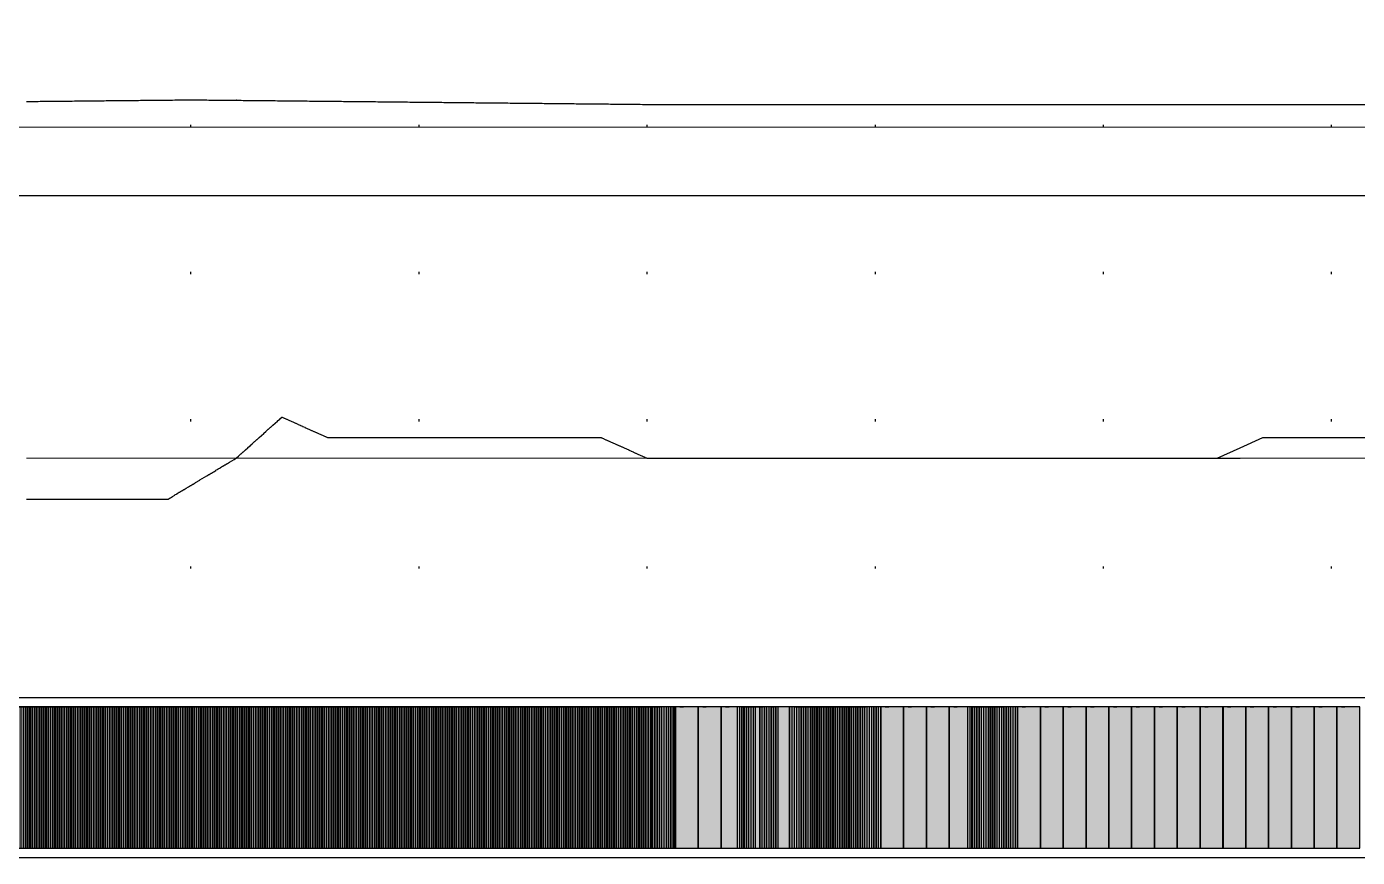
# Model space of a CAD drawing. Header units: millimetres. Extents: x -226 to 1784, y 10 to 1137.
# Drawn here: x 262.8 to 321.1, y 53.5 to 89.9 of the extents above; entities that cross this region are included whole.
import ezdxf

# ---------------------------------------------------------------- set-up
doc = ezdxf.new("R2010")
doc.units = ezdxf.units.MM
doc.linetypes.add('DOT', pattern=[6.35, 0, -6.35])
for name, color, linetype in [('График_Rгр.', 79, 'Continuous'), ('График_Глуб', 36, 'Continuous'), ('График_Среза_НеНормативной_Глубины', 10, 'Continuous'), ('Кор сред грунта', 2, 'Continuous'), ('Макет', 7, 'Continuous'), ('Перешкоди', 7, 'Continuous')]:
    doc.layers.add(name, color=color, linetype=linetype)
doc.layers.add('График_Rгр_20Ом.', color=1, linetype='Continuous', lineweight=0)
doc.layers.add('График_Нормативной_Глубины', color=3, linetype='Continuous', lineweight=0)

# ---------------------------------------------------------------- blocks, each defined once
blk = doc.blocks.new('Кор_сред_грунта')
at = {"layer": 'Кор сред грунта'}
h = blk.add_hatch(color=256, dxfattribs=at)
h.dxf.hatch_style = 1
h.set_gradient(color1=(255, 255, 0), color2=(255, 255, 0), tint=0.59)
h.paths.add_polyline_path([(1.25, -201.893), (0.25, -201.893), (0.25, -208.093), (1.25, -208.093)])
for p, q in [((0.75, -201.893), (0.25, -201.893)), ((0.25, -201.893), (0.25, -208.093)), ((0.45, -201.893), (0.6, -201.893)), ((1.25, -201.893), (0.75, -201.893)), ((0.9, -201.893), (0.9, -201.893)), ((1.25, -208.093), (1.25, -201.893)), ((0.25, -208.093), (1.25, -208.093))]:
    blk.add_line(p, q, dxfattribs=at)

msp = doc.modelspace()

# ---------------------------------------------------------------- linework, layer by layer
at = {"layer": 'График_Rгр.'}
msp.add_lwpolyline([(262.803, 86.628), (262.81, 86.628), (262.903, 86.629), (262.91, 86.629), (263, 86.63), (263.003, 86.63), (263.01, 86.63), (263.103, 86.631), (263.11, 86.631), (263.203, 86.632), (263.21, 86.632), (263.303, 86.633), (263.31, 86.633), (263.403, 86.634), (263.41, 86.634), (263.503, 86.635), (263.51, 86.635), (263.603, 86.636), (263.61, 86.636), (263.703, 86.637), (263.71, 86.637), (263.803, 86.638), (263.81, 86.638), (263.903, 86.639), (263.91, 86.639), (264, 86.64), (264.003, 86.64), (264.01, 86.64), (264.103, 86.641), (264.11, 86.641), (264.203, 86.642), (264.21, 86.642), (264.303, 86.643), (264.31, 86.643), (264.403, 86.644), (264.41, 86.644), (264.503, 86.645), (264.51, 86.645), (264.603, 86.646), (264.61, 86.646), (264.703, 86.647), (264.71, 86.647), (264.803, 86.648), (264.81, 86.648), (264.903, 86.649), (264.91, 86.649), (265, 86.65), (265.003, 86.65), (265.01, 86.65), (265.103, 86.651), (265.11, 86.651), (265.203, 86.652), (265.21, 86.652), (265.303, 86.653), (265.31, 86.653), (265.403, 86.654), (265.41, 86.654), (265.503, 86.655), (265.51, 86.655), (265.603, 86.656), (265.61, 86.656), (265.703, 86.657), (265.71, 86.657), (265.803, 86.658), (265.81, 86.658), (265.903, 86.659), (265.91, 86.659), (266, 86.66), (266.003, 86.66), (266.01, 86.66), (266.103, 86.661), (266.11, 86.661), (266.203, 86.662), (266.21, 86.662), (266.303, 86.663), (266.31, 86.663), (266.403, 86.664), (266.41, 86.664), (266.503, 86.665), (266.51, 86.665), (266.603, 86.666), (266.61, 86.666), (266.703, 86.667), (266.71, 86.667), (266.803, 86.668), (266.81, 86.668), (266.903, 86.669), (266.91, 86.669), (267, 86.67), (267.003, 86.67), (267.01, 86.67), (267.103, 86.671), (267.11, 86.671), (267.203, 86.672), (267.21, 86.672), (267.303, 86.673), (267.31, 86.673), (267.403, 86.674), (267.41, 86.674), (267.503, 86.675), (267.51, 86.675), (267.603, 86.676), (267.61, 86.676), (267.703, 86.677), (267.71, 86.677), (267.803, 86.678), (267.81, 86.678), (267.903, 86.679), (267.91, 86.679), (268, 86.68), (268.003, 86.68), (268.01, 86.68), (268.103, 86.681), (268.11, 86.681), (268.203, 86.682), (268.21, 86.682), (268.303, 86.683), (268.31, 86.683), (268.403, 86.684), (268.41, 86.684), (268.503, 86.685), (268.51, 86.685), (268.603, 86.686), (268.61, 86.686), (268.703, 86.687), (268.71, 86.687), (268.803, 86.688), (268.81, 86.688), (268.903, 86.689), (268.91, 86.689), (269, 86.69), (269.003, 86.69), (269.01, 86.69), (269.103, 86.691), (269.11, 86.691), (269.203, 86.692), (269.21, 86.692), (269.303, 86.693), (269.31, 86.693), (269.403, 86.694), (269.41, 86.694), (269.503, 86.695), (269.51, 86.695), (269.603, 86.696), (269.61, 86.696), (269.703, 86.697), (269.71, 86.697), (269.803, 86.698), (269.81, 86.698), (269.903, 86.699), (269.91, 86.699), (270, 86.7), (270.003, 86.7), (270.01, 86.7), (270.1, 86.699), (270.103, 86.699), (270.11, 86.699), (270.203, 86.698), (270.21, 86.698), (270.303, 86.697), (270.31, 86.697), (270.403, 86.696), (270.41, 86.696), (270.503, 86.695), (270.51, 86.695), (270.603, 86.694), (270.61, 86.694), (270.703, 86.693), (270.71, 86.693), (270.803, 86.692), (270.81, 86.692), (270.903, 86.691), (270.91, 86.691), (271, 86.69), (271.003, 86.69), (271.01, 86.69), (271.103, 86.689), (271.11, 86.689), (271.203, 86.688), (271.21, 86.688), (271.303, 86.687), (271.31, 86.687), (271.403, 86.686), (271.41, 86.686), (271.503, 86.685), (271.51, 86.685), (271.603, 86.684), (271.61, 86.684), (271.703, 86.683), (271.71, 86.683), (271.803, 86.682), (271.81, 86.682), (271.903, 86.681), (271.91, 86.681), (272, 86.68), (272.004, 86.68), (272.003, 86.68), (272.01, 86.68), (272.103, 86.679), (272.11, 86.679), (272.203, 86.678), (272.21, 86.678), (272.303, 86.677), (272.31, 86.677), (272.403, 86.676), (272.41, 86.676), (272.503, 86.675), (272.51, 86.675), (272.603, 86.674), (272.61, 86.674), (272.703, 86.673), (272.71, 86.673), (272.803, 86.672), (272.81, 86.672), (272.903, 86.671), (272.91, 86.671), (273, 86.67), (273.003, 86.67), (273.01, 86.67), (273.103, 86.669), (273.11, 86.669), (273.203, 86.668), (273.21, 86.668), (273.303, 86.667), (273.31, 86.667), (273.403, 86.666), (273.41, 86.666), (273.503, 86.665), (273.51, 86.665), (273.603, 86.664), (273.61, 86.664), (273.703, 86.663), (273.71, 86.663), (273.803, 86.662), (273.81, 86.662), (273.903, 86.661), (273.91, 86.661), (274, 86.66), (274.003, 86.66), (274.01, 86.66), (274.1, 86.659), (274.103, 86.659), (274.11, 86.659), (274.203, 86.658), (274.21, 86.658), (274.303, 86.657), (274.31, 86.657), (274.403, 86.656), (274.41, 86.656), (274.503, 86.655), (274.51, 86.655), (274.603, 86.654), (274.61, 86.654), (274.703, 86.653), (274.71, 86.653), (274.803, 86.652), (274.81, 86.652), (274.903, 86.651), (274.91, 86.651), (275, 86.65), (275.003, 86.65), (275.01, 86.65), (275.103, 86.649), (275.11, 86.649), (275.203, 86.648), (275.21, 86.648), (275.303, 86.647), (275.31, 86.647), (275.403, 86.646), (275.41, 86.646), (275.503, 86.645), (275.51, 86.645), (275.603, 86.644), (275.61, 86.644), (275.703, 86.643), (275.71, 86.643), (275.803, 86.642), (275.81, 86.642), (275.903, 86.641), (275.91, 86.641), (276, 86.64), (276.003, 86.64), (276.01, 86.64), (276.103, 86.639), (276.11, 86.639), (276.203, 86.638), (276.21, 86.638), (276.303, 86.637), (276.31, 86.637), (276.403, 86.636), (276.41, 86.636), (276.503, 86.635), (276.51, 86.635), (276.603, 86.634), (276.61, 86.634), (276.703, 86.633), (276.71, 86.633), (276.803, 86.632), (276.81, 86.632), (276.903, 86.631), (276.91, 86.631), (277, 86.63), (277.003, 86.63), (277.01, 86.63), (277.103, 86.629), (277.11, 86.629), (277.203, 86.628), (277.21, 86.628), (277.303, 86.627), (277.31, 86.627), (277.403, 86.626), (277.41, 86.626), (277.503, 86.625), (277.51, 86.625), (277.603, 86.624), (277.61, 86.624), (277.703, 86.623), (277.71, 86.623), (277.803, 86.622), (277.81, 86.622), (277.903, 86.621), (277.91, 86.621), (278, 86.62), (278.003, 86.62), (278.01, 86.62), (278.103, 86.619), (278.11, 86.619), (278.203, 86.618), (278.21, 86.618), (278.303, 86.617), (278.31, 86.617), (278.403, 86.616), (278.41, 86.616), (278.503, 86.615), (278.51, 86.615), (278.603, 86.614), (278.61, 86.614), (278.703, 86.613), (278.71, 86.613), (278.803, 86.612), (278.81, 86.612), (278.903, 86.611), (278.91, 86.611), (279, 86.61), (279.003, 86.61), (279.01, 86.61), (279.103, 86.609), (279.11, 86.609), (279.203, 86.608), (279.21, 86.608), (279.303, 86.607), (279.31, 86.607), (279.403, 86.606), (279.41, 86.606), (279.503, 86.605), (279.51, 86.605), (279.603, 86.604), (279.61, 86.604), (279.703, 86.603), (279.71, 86.603), (279.803, 86.602), (279.81, 86.602), (279.903, 86.601), (279.91, 86.601), (280, 86.6), (280.003, 86.6), (280.01, 86.6), (280.103, 86.599), (280.11, 86.599), (280.203, 86.598), (280.21, 86.598), (280.303, 86.597), (280.31, 86.597), (280.403, 86.596), (280.41, 86.596), (280.503, 86.595), (280.51, 86.595), (280.603, 86.594), (280.61, 86.594), (280.703, 86.593), (280.71, 86.593), (280.803, 86.592), (280.81, 86.592), (280.903, 86.591), (280.91, 86.591), (281, 86.59), (281.003, 86.59), (281.01, 86.59), (281.1, 86.589), (281.103, 86.589), (281.11, 86.589), (281.203, 86.588), (281.21, 86.588), (281.303, 86.587), (281.31, 86.587), (281.403, 86.586), (281.41, 86.586), (281.503, 86.585), (281.51, 86.585), (281.603, 86.584), (281.61, 86.584), (281.703, 86.583), (281.71, 86.583), (281.803, 86.582), (281.81, 86.582), (281.903, 86.581), (281.91, 86.581), (282, 86.58), (282.003, 86.58), (282.01, 86.58), (282.103, 86.579), (282.11, 86.579), (282.203, 86.578), (282.21, 86.578), (282.303, 86.577), (282.31, 86.577), (282.403, 86.576), (282.41, 86.576), (282.503, 86.575), (282.51, 86.575), (282.603, 86.574), (282.61, 86.574), (282.703, 86.573), (282.71, 86.573), (282.803, 86.572), (282.81, 86.572), (282.903, 86.571), (282.91, 86.571), (283, 86.57), (283.003, 86.57), (283.01, 86.57), (283.103, 86.569), (283.11, 86.569), (283.203, 86.568), (283.21, 86.568), (283.303, 86.567), (283.31, 86.567), (283.403, 86.566), (283.41, 86.566), (283.503, 86.565), (283.51, 86.565), (283.603, 86.564), (283.61, 86.564), (283.703, 86.563), (283.71, 86.563), (283.803, 86.562), (283.81, 86.562), (283.903, 86.561), (283.91, 86.561), (284, 86.56), (284.003, 86.56), (284.01, 86.56), (284.103, 86.559), (284.11, 86.559), (284.203, 86.558), (284.21, 86.558), (284.303, 86.557), (284.31, 86.557), (284.403, 86.556), (284.41, 86.556), (284.503, 86.555), (284.51, 86.555), (284.603, 86.554), (284.61, 86.554), (284.703, 86.553), (284.71, 86.553), (284.803, 86.552), (284.81, 86.552), (284.903, 86.551), (284.91, 86.551), (285, 86.55), (285.003, 86.55), (285.01, 86.55), (285.103, 86.549), (285.11, 86.549), (285.203, 86.548), (285.21, 86.548), (285.303, 86.547), (285.31, 86.547), (285.403, 86.546), (285.41, 86.546), (285.503, 86.545), (285.51, 86.545), (285.603, 86.544), (285.61, 86.544), (285.703, 86.543), (285.71, 86.543), (285.803, 86.542), (285.81, 86.542), (285.903, 86.541), (285.91, 86.541), (286, 86.54), (286.003, 86.54), (286.01, 86.54), (286.103, 86.539), (286.11, 86.539), (286.203, 86.538), (286.21, 86.538), (286.303, 86.537), (286.31, 86.537), (286.403, 86.536), (286.41, 86.536), (286.503, 86.535), (286.51, 86.535), (286.603, 86.534), (286.61, 86.534), (286.703, 86.533), (286.71, 86.533), (286.803, 86.532), (286.81, 86.532), (286.903, 86.531), (286.91, 86.531), (287, 86.53), (287.003, 86.53), (287.01, 86.53), (287.103, 86.529), (287.11, 86.529), (287.203, 86.528), (287.21, 86.528), (287.303, 86.527), (287.31, 86.527), (287.403, 86.526), (287.41, 86.526), (287.503, 86.525), (287.51, 86.525), (287.603, 86.524), (287.61, 86.524), (287.703, 86.523), (287.71, 86.523), (287.803, 86.522), (287.81, 86.522), (287.903, 86.521), (287.91, 86.521), (288, 86.52), (288.003, 86.52), (288.01, 86.52), (288.103, 86.519), (288.11, 86.519), (288.203, 86.518), (288.21, 86.518), (288.303, 86.517), (288.31, 86.517), (288.403, 86.516), (288.41, 86.516), (288.503, 86.515), (288.51, 86.515), (288.603, 86.514), (288.61, 86.514), (288.703, 86.513), (288.71, 86.513), (288.803, 86.512), (288.81, 86.512), (288.903, 86.511), (288.91, 86.511), (289, 86.51), (289.003, 86.51), (289.01, 86.51), (289.103, 86.509), (289.11, 86.509), (289.203, 86.508), (289.21, 86.508), (289.303, 86.507), (289.31, 86.507), (289.403, 86.506), (289.41, 86.506), (289.503, 86.505), (289.51, 86.505), (289.603, 86.504), (289.61, 86.504), (289.703, 86.503), (289.71, 86.503), (289.803, 86.502), (289.81, 86.502), (289.903, 86.501), (289.91, 86.501), (289.955, 86.5), (290, 86.5), (290.003, 86.5), (291, 86.5), (292, 86.5), (293, 86.5), (293.703, 86.5), (293.71, 86.5), (293.803, 86.5), (293.81, 86.5), (293.903, 86.5), (293.91, 86.5), (294, 86.5), (294.003, 86.5), (294.01, 86.5), (294.103, 86.5), (294.11, 86.5), (294.203, 86.5), (294.21, 86.5), (294.303, 86.5), (294.31, 86.5), (294.403, 86.5), (294.41, 86.5), (294.503, 86.5), (295, 86.5), (296, 86.5), (296.103, 86.5), (296.11, 86.5), (296.203, 86.5), (296.21, 86.5), (296.303, 86.5), (296.31, 86.5), (296.403, 86.5), (296.41, 86.5), (296.503, 86.5), (296.51, 86.5), (296.603, 86.5), (296.61, 86.5), (296.703, 86.5), (296.71, 86.5), (296.803, 86.5), (296.81, 86.5), (296.903, 86.5), (296.91, 86.5), (297, 86.5), (297.003, 86.5), (297.01, 86.5), (297.103, 86.5), (297.11, 86.5), (297.203, 86.5), (297.21, 86.5), (297.303, 86.5), (297.31, 86.5), (297.403, 86.5), (297.41, 86.5), (297.503, 86.5), (297.51, 86.5), (297.603, 86.5), (297.61, 86.5), (297.703, 86.5), (297.71, 86.5), (297.803, 86.5), (297.81, 86.5), (297.903, 86.5), (297.91, 86.5), (298, 86.5), (298.003, 86.5), (298.01, 86.5), (298.103, 86.5), (298.11, 86.5), (298.203, 86.5), (298.21, 86.5), (298.303, 86.5), (298.31, 86.5), (298.403, 86.5), (298.41, 86.5), (298.503, 86.5), (298.51, 86.5), (298.603, 86.5), (298.61, 86.5), (298.703, 86.5), (298.71, 86.5), (298.803, 86.5), (298.81, 86.5), (298.903, 86.5), (299, 86.5), (300, 86.5), (301, 86.5), (302, 86.5), (303, 86.5), (303.803, 86.5), (303.81, 86.5), (303.903, 86.5), (303.91, 86.5), (304, 86.5), (304.003, 86.5), (304.01, 86.5), (304.103, 86.5), (304.11, 86.5), (304.203, 86.5), (304.21, 86.5), (304.303, 86.5), (304.31, 86.5), (304.403, 86.5), (304.41, 86.5), (304.503, 86.5), (304.51, 86.5), (304.603, 86.5), (304.61, 86.5), (304.703, 86.5), (304.71, 86.5), (304.803, 86.5), (304.81, 86.5), (304.903, 86.5), (304.91, 86.5), (305, 86.5), (305.003, 86.5), (306, 86.5), (307, 86.5), (308, 86.5), (309, 86.5), (310, 86.5), (311, 86.5), (312, 86.5), (313, 86.5), (314, 86.5), (315, 86.5), (315.004, 86.5), (316, 86.5), (317, 86.5), (318, 86.5), (319, 86.5), (320, 86.5), (321, 86.5), (322, 86.5)], dxfattribs=at)
at = {"layer": 'График_Rгр_20Ом.'}
msp.add_lwpolyline([(90, 85.5), (390, 85.5)], dxfattribs=at)
at = {"layer": 'График_Глуб'}
for points in [[(262.803, 69.2), (262.81, 69.2), (262.903, 69.2), (262.91, 69.2), (263, 69.2), (263.003, 69.2), (263.01, 69.2), (263.103, 69.2), (263.11, 69.2), (263.203, 69.2), (263.21, 69.2), (263.303, 69.2), (263.31, 69.2), (263.403, 69.2), (263.41, 69.2), (263.503, 69.2), (263.51, 69.2), (263.603, 69.2), (263.61, 69.2), (263.703, 69.2), (263.71, 69.2), (263.803, 69.2), (263.81, 69.2), (263.903, 69.2), (263.91, 69.2), (264, 69.2), (264.003, 69.2), (264.01, 69.2), (264.103, 69.2), (264.11, 69.2), (264.203, 69.2), (264.21, 69.2), (264.303, 69.2), (264.31, 69.2), (264.403, 69.2), (264.41, 69.2), (264.503, 69.2), (264.51, 69.2), (264.603, 69.2), (264.61, 69.2), (264.703, 69.2), (264.71, 69.2), (264.803, 69.2), (264.81, 69.2), (264.903, 69.2), (264.91, 69.2), (265, 69.2), (265.003, 69.2), (265.01, 69.2), (265.103, 69.2), (265.11, 69.2), (265.203, 69.2), (265.21, 69.2), (265.303, 69.2), (265.31, 69.2), (265.403, 69.2), (265.41, 69.2), (265.503, 69.2), (265.51, 69.2), (265.603, 69.2), (265.61, 69.2), (265.703, 69.2), (265.71, 69.2), (265.803, 69.2), (265.81, 69.2), (265.903, 69.2), (265.91, 69.2), (266, 69.2), (266.003, 69.2), (266.01, 69.2), (266.103, 69.2), (266.11, 69.2), (266.203, 69.2), (266.21, 69.2), (266.303, 69.2), (266.31, 69.2), (266.403, 69.2), (266.41, 69.2), (266.503, 69.2), (266.51, 69.2), (266.603, 69.2), (266.61, 69.2), (266.703, 69.2), (266.71, 69.2), (266.803, 69.2), (266.81, 69.2), (266.903, 69.2), (266.91, 69.2), (267, 69.2), (267.003, 69.2), (267.01, 69.2), (267.103, 69.2), (267.11, 69.2), (267.203, 69.2), (267.21, 69.2), (267.303, 69.2), (267.31, 69.2), (267.403, 69.2), (267.41, 69.2), (267.503, 69.2), (267.51, 69.2), (267.603, 69.2), (267.61, 69.2), (267.703, 69.2), (267.71, 69.2), (267.803, 69.2), (267.81, 69.2), (267.903, 69.2), (267.91, 69.2), (268, 69.2), (268.003, 69.2), (268.01, 69.2), (268.103, 69.2), (268.11, 69.2), (268.203, 69.2), (268.21, 69.2), (268.303, 69.2), (268.31, 69.2), (268.403, 69.2), (268.41, 69.2), (268.503, 69.2), (268.51, 69.2), (268.603, 69.2), (268.61, 69.2), (268.703, 69.2), (268.71, 69.2), (268.803, 69.2), (268.81, 69.2), (268.903, 69.2), (268.91, 69.2), (269, 69.2), (269.003, 69.202), (269.01, 69.206), (269.103, 69.262), (269.11, 69.266), (269.203, 69.322), (269.21, 69.326), (269.303, 69.382), (269.31, 69.386), (269.403, 69.442), (269.41, 69.446), (269.503, 69.502), (269.51, 69.506), (269.603, 69.562), (269.61, 69.566), (269.703, 69.622), (269.71, 69.626), (269.803, 69.682), (269.81, 69.686), (269.903, 69.742), (269.91, 69.746), (270, 69.8), (270.003, 69.802), (270.01, 69.806), (270.1, 69.86), (270.103, 69.862), (270.11, 69.866), (270.203, 69.922), (270.21, 69.926), (270.303, 69.982), (270.31, 69.986), (270.403, 70.042), (270.41, 70.046), (270.503, 70.102), (270.51, 70.106), (270.603, 70.162), (270.61, 70.166), (270.703, 70.222), (270.71, 70.226), (270.803, 70.282), (270.81, 70.286), (270.903, 70.342), (270.91, 70.346), (271, 70.4), (271.003, 70.402), (271.01, 70.406), (271.103, 70.462), (271.11, 70.466), (271.203, 70.522), (271.21, 70.526), (271.303, 70.582), (271.31, 70.586), (271.403, 70.642), (271.41, 70.646), (271.503, 70.702), (271.51, 70.706), (271.603, 70.762), (271.61, 70.766), (271.703, 70.822), (271.71, 70.826), (271.803, 70.882), (271.81, 70.886), (271.903, 70.942), (271.91, 70.946), (272, 71), (272.004, 71), (272.003, 71)], [(289.955, 71.02), (290, 71), (290.003, 71), (291, 71), (292, 71), (293, 71), (293.703, 71), (293.71, 71), (293.803, 71), (293.81, 71), (293.903, 71), (293.91, 71), (294, 71), (294.003, 71), (294.01, 71), (294.103, 71), (294.11, 71), (294.203, 71), (294.21, 71), (294.303, 71), (294.31, 71), (294.403, 71), (294.41, 71), (294.503, 71), (295, 71), (296, 71), (296.103, 71), (296.11, 71), (296.203, 71), (296.21, 71), (296.303, 71), (296.31, 71), (296.403, 71), (296.41, 71), (296.503, 71), (296.51, 71), (296.603, 71), (296.61, 71), (296.703, 71), (296.71, 71), (296.803, 71), (296.81, 71), (296.903, 71), (296.91, 71), (297, 71), (297.003, 71), (297.01, 71), (297.103, 71), (297.11, 71), (297.203, 71), (297.21, 71), (297.303, 71), (297.31, 71), (297.403, 71), (297.41, 71), (297.503, 71), (297.51, 71), (297.603, 71), (297.61, 71), (297.703, 71), (297.71, 71), (297.803, 71), (297.81, 71), (297.903, 71), (297.91, 71), (298, 71), (298.003, 71), (298.01, 71), (298.103, 71), (298.11, 71), (298.203, 71), (298.21, 71), (298.303, 71), (298.31, 71), (298.403, 71), (298.41, 71), (298.503, 71), (298.51, 71), (298.603, 71), (298.61, 71), (298.703, 71), (298.71, 71), (298.803, 71), (298.81, 71), (298.903, 71), (299, 71), (300, 71), (301, 71), (302, 71), (303, 71), (303.803, 71), (303.81, 71), (303.903, 71), (303.91, 71), (304, 71), (304.003, 71), (304.01, 71), (304.103, 71), (304.11, 71), (304.203, 71), (304.21, 71), (304.303, 71), (304.31, 71), (304.403, 71), (304.41, 71), (304.503, 71), (304.51, 71), (304.603, 71), (304.61, 71), (304.703, 71), (304.71, 71), (304.803, 71), (304.81, 71), (304.903, 71), (304.91, 71), (305, 71), (305.003, 71), (306, 71), (307, 71), (308, 71), (309, 71), (310, 71), (311, 71), (312, 71), (313, 71), (314, 71), (315, 71), (315.004, 71), (316, 71)]]:
    msp.add_lwpolyline(points, dxfattribs=at)
at = {"layer": 'График_Нормативной_Глубины'}
msp.add_lwpolyline([(262.803, 71), (262.81, 71), (262.903, 71), (262.91, 71), (263, 71), (263.003, 71), (263.01, 71), (263.103, 71), (263.11, 71), (263.203, 71), (263.21, 71), (263.303, 71), (263.31, 71), (263.403, 71), (263.41, 71), (263.503, 71), (263.51, 71), (263.603, 71), (263.61, 71), (263.703, 71), (263.71, 71), (263.803, 71), (263.81, 71), (263.903, 71), (263.91, 71), (264, 71), (264.003, 71), (264.01, 71), (264.103, 71), (264.11, 71), (264.203, 71), (264.21, 71), (264.303, 71), (264.31, 71), (264.403, 71), (264.41, 71), (264.503, 71), (264.51, 71), (264.603, 71), (264.61, 71), (264.703, 71), (264.71, 71), (264.803, 71), (264.81, 71), (264.903, 71), (264.91, 71), (265, 71), (265.003, 71), (265.01, 71), (265.103, 71), (265.11, 71), (265.203, 71), (265.21, 71), (265.303, 71), (265.31, 71), (265.403, 71), (265.41, 71), (265.503, 71), (265.51, 71), (265.603, 71), (265.61, 71), (265.703, 71), (265.71, 71), (265.803, 71), (265.81, 71), (265.903, 71), (265.91, 71), (266, 71), (266.003, 71), (266.01, 71), (266.103, 71), (266.11, 71), (266.203, 71), (266.21, 71), (266.303, 71), (266.31, 71), (266.403, 71), (266.41, 71), (266.503, 71), (266.51, 71), (266.603, 71), (266.61, 71), (266.703, 71), (266.71, 71), (266.803, 71), (266.81, 71), (266.903, 71), (266.91, 71), (267, 71), (267.003, 71), (267.01, 71), (267.103, 71), (267.11, 71), (267.203, 71), (267.21, 71), (267.303, 71), (267.31, 71), (267.403, 71), (267.41, 71), (267.503, 71), (267.51, 71), (267.603, 71), (267.61, 71), (267.703, 71), (267.71, 71), (267.803, 71), (267.81, 71), (267.903, 71), (267.91, 71), (268, 71), (268.003, 71), (268.01, 71), (268.103, 71), (268.11, 71), (268.203, 71), (268.21, 71), (268.303, 71), (268.31, 71), (268.403, 71), (268.41, 71), (268.503, 71), (268.51, 71), (268.603, 71), (268.61, 71), (268.703, 71), (268.71, 71), (268.803, 71), (268.81, 71), (268.903, 71), (268.91, 71), (269, 71), (269.003, 71), (269.01, 71), (269.103, 71), (269.11, 71), (269.203, 71), (269.21, 71), (269.303, 71), (269.31, 71), (269.403, 71), (269.41, 71), (269.503, 71), (269.51, 71), (269.603, 71), (269.61, 71), (269.703, 71), (269.71, 71), (269.803, 71), (269.81, 71), (269.903, 71), (269.91, 71), (270, 71), (270.003, 71), (270.01, 71), (270.1, 71), (270.103, 71), (270.11, 71), (270.203, 71), (270.21, 71), (270.303, 71), (270.31, 71), (270.403, 71), (270.41, 71), (270.503, 71), (270.51, 71), (270.603, 71), (270.61, 71), (270.703, 71), (270.71, 71), (270.803, 71), (270.81, 71), (270.903, 71), (270.91, 71), (271, 71), (271.003, 71), (271.01, 71), (271.103, 71), (271.11, 71), (271.203, 71), (271.21, 71), (271.303, 71), (271.31, 71), (271.403, 71), (271.41, 71), (271.503, 71), (271.51, 71), (271.603, 71), (271.61, 71), (271.703, 71), (271.71, 71), (271.803, 71), (271.81, 71), (271.903, 71), (271.91, 71), (272, 71), (272.004, 71), (272.003, 71), (272.01, 71), (272.103, 71), (272.11, 71), (272.203, 71), (272.21, 71), (272.303, 71), (272.31, 71), (272.403, 71), (272.41, 71), (272.503, 71), (272.51, 71), (272.603, 71), (272.61, 71), (272.703, 71), (272.71, 71), (272.803, 71), (272.81, 71), (272.903, 71), (272.91, 71), (273, 71), (273.003, 71), (273.01, 71), (273.103, 71), (273.11, 71), (273.203, 71), (273.21, 71), (273.303, 71), (273.31, 71), (273.403, 71), (273.41, 71), (273.503, 71), (273.51, 71), (273.603, 71), (273.61, 71), (273.703, 71), (273.71, 71), (273.803, 71), (273.81, 71), (273.903, 71), (273.91, 71), (274, 71), (274.003, 71), (274.01, 71), (274.1, 71), (274.103, 71), (274.11, 71), (274.203, 71), (274.21, 71), (274.303, 71), (274.31, 71), (274.403, 71), (274.41, 71), (274.503, 71), (274.51, 71), (274.603, 71), (274.61, 71), (274.703, 71), (274.71, 71), (274.803, 71), (274.81, 71), (274.903, 71), (274.91, 71), (275, 71), (275.003, 71), (275.01, 71), (275.103, 71), (275.11, 71), (275.203, 71), (275.21, 71), (275.303, 71), (275.31, 71), (275.403, 71), (275.41, 71), (275.503, 71), (275.51, 71), (275.603, 71), (275.61, 71), (275.703, 71), (275.71, 71), (275.803, 71), (275.81, 71), (275.903, 71), (275.91, 71), (276, 71), (276.003, 71), (276.01, 71), (276.103, 71), (276.11, 71), (276.203, 71), (276.21, 71), (276.303, 71), (276.31, 71), (276.403, 71), (276.41, 71), (276.503, 71), (276.51, 71), (276.603, 71), (276.61, 71), (276.703, 71), (276.71, 71), (276.803, 71), (276.81, 71), (276.903, 71), (276.91, 71), (277, 71), (277.003, 71), (277.01, 71), (277.103, 71), (277.11, 71), (277.203, 71), (277.21, 71), (277.303, 71), (277.31, 71), (277.403, 71), (277.41, 71), (277.503, 71), (277.51, 71), (277.603, 71), (277.61, 71), (277.703, 71), (277.71, 71), (277.803, 71), (277.81, 71), (277.903, 71), (277.91, 71), (278, 71), (278.003, 71), (278.01, 71), (278.103, 71), (278.11, 71), (278.203, 71), (278.21, 71), (278.303, 71), (278.31, 71), (278.403, 71), (278.41, 71), (278.503, 71), (278.51, 71), (278.603, 71), (278.61, 71), (278.703, 71), (278.71, 71), (278.803, 71), (278.81, 71), (278.903, 71), (278.91, 71), (279, 71), (279.003, 71), (279.01, 71), (279.103, 71), (279.11, 71), (279.203, 71), (279.21, 71), (279.303, 71), (279.31, 71), (279.403, 71), (279.41, 71), (279.503, 71), (279.51, 71), (279.603, 71), (279.61, 71), (279.703, 71), (279.71, 71), (279.803, 71), (279.81, 71), (279.903, 71), (279.91, 71), (280, 71), (280.003, 71), (280.01, 71), (280.103, 71), (280.11, 71), (280.203, 71), (280.21, 71), (280.303, 71), (280.31, 71), (280.403, 71), (280.41, 71), (280.503, 71), (280.51, 71), (280.603, 71), (280.61, 71), (280.703, 71), (280.71, 71), (280.803, 71), (280.81, 71), (280.903, 71), (280.91, 71), (281, 71), (281.003, 71), (281.01, 71), (281.1, 71), (281.103, 71), (281.11, 71), (281.203, 71), (281.21, 71), (281.303, 71), (281.31, 71), (281.403, 71), (281.41, 71), (281.503, 71), (281.51, 71), (281.603, 71), (281.61, 71), (281.703, 71), (281.71, 71), (281.803, 71), (281.81, 71), (281.903, 71), (281.91, 71), (282, 71), (282.003, 71), (282.01, 71), (282.103, 71), (282.11, 71), (282.203, 71), (282.21, 71), (282.303, 71), (282.31, 71), (282.403, 71), (282.41, 71), (282.503, 71), (282.51, 71), (282.603, 71), (282.61, 71), (282.703, 71), (282.71, 71), (282.803, 71), (282.81, 71), (282.903, 71), (282.91, 71), (283, 71), (283.003, 71), (283.01, 71), (283.103, 71), (283.11, 71), (283.203, 71), (283.21, 71), (283.303, 71), (283.31, 71), (283.403, 71), (283.41, 71), (283.503, 71), (283.51, 71), (283.603, 71), (283.61, 71), (283.703, 71), (283.71, 71), (283.803, 71), (283.81, 71), (283.903, 71), (283.91, 71), (284, 71), (284.003, 71), (284.01, 71), (284.103, 71), (284.11, 71), (284.203, 71), (284.21, 71), (284.303, 71), (284.31, 71), (284.403, 71), (284.41, 71), (284.503, 71), (284.51, 71), (284.603, 71), (284.61, 71), (284.703, 71), (284.71, 71), (284.803, 71), (284.81, 71), (284.903, 71), (284.91, 71), (285, 71), (285.003, 71), (285.01, 71), (285.103, 71), (285.11, 71), (285.203, 71), (285.21, 71), (285.303, 71), (285.31, 71), (285.403, 71), (285.41, 71), (285.503, 71), (285.51, 71), (285.603, 71), (285.61, 71), (285.703, 71), (285.71, 71), (285.803, 71), (285.81, 71), (285.903, 71), (285.91, 71), (286, 71), (286.003, 71), (286.01, 71), (286.103, 71), (286.11, 71), (286.203, 71), (286.21, 71), (286.303, 71), (286.31, 71), (286.403, 71), (286.41, 71), (286.503, 71), (286.51, 71), (286.603, 71), (286.61, 71), (286.703, 71), (286.71, 71), (286.803, 71), (286.81, 71), (286.903, 71), (286.91, 71), (287, 71), (287.003, 71), (287.01, 71), (287.103, 71), (287.11, 71), (287.203, 71), (287.21, 71), (287.303, 71), (287.31, 71), (287.403, 71), (287.41, 71), (287.503, 71), (287.51, 71), (287.603, 71), (287.61, 71), (287.703, 71), (287.71, 71), (287.803, 71), (287.81, 71), (287.903, 71), (287.91, 71), (288, 71), (288.003, 71), (288.01, 71), (288.103, 71), (288.11, 71), (288.203, 71), (288.21, 71), (288.303, 71), (288.31, 71), (288.403, 71), (288.41, 71), (288.503, 71), (288.51, 71), (288.603, 71), (288.61, 71), (288.703, 71), (288.71, 71), (288.803, 71), (288.81, 71), (288.903, 71), (288.91, 71), (289, 71), (289.003, 71), (289.01, 71), (289.103, 71), (289.11, 71), (289.203, 71), (289.21, 71), (289.303, 71), (289.31, 71), (289.403, 71), (289.41, 71), (289.503, 71), (289.51, 71), (289.603, 71), (289.61, 71), (289.703, 71), (289.71, 71), (289.803, 71), (289.81, 71), (289.903, 71), (289.91, 71), (289.955, 71), (290, 71), (290.003, 71), (291, 71), (292, 71), (293, 71), (293.703, 71), (293.71, 71), (293.803, 71), (293.81, 71), (293.903, 71), (293.91, 71), (294, 71), (294.003, 71), (294.01, 71), (294.103, 71), (294.11, 71), (294.203, 71), (294.21, 71), (294.303, 71), (294.31, 71), (294.403, 71), (294.41, 71), (294.503, 71), (295, 71), (296, 71), (296.103, 71), (296.11, 71), (296.203, 71), (296.21, 71), (296.303, 71), (296.31, 71), (296.403, 71), (296.41, 71), (296.503, 71), (296.51, 71), (296.603, 71), (296.61, 71), (296.703, 71), (296.71, 71), (296.803, 71), (296.81, 71), (296.903, 71), (296.91, 71), (297, 71), (297.003, 71), (297.01, 71), (297.103, 71), (297.11, 71), (297.203, 71), (297.21, 71), (297.303, 71), (297.31, 71), (297.403, 71), (297.41, 71), (297.503, 71), (297.51, 71), (297.603, 71), (297.61, 71), (297.703, 71), (297.71, 71), (297.803, 71), (297.81, 71), (297.903, 71), (297.91, 71), (298, 71), (298.003, 71), (298.01, 71), (298.103, 71), (298.11, 71), (298.203, 71), (298.21, 71), (298.303, 71), (298.31, 71), (298.403, 71), (298.41, 71), (298.503, 71), (298.51, 71), (298.603, 71), (298.61, 71), (298.703, 71), (298.71, 71), (298.803, 71), (298.81, 71), (298.903, 71), (299, 71), (300, 71), (301, 71), (302, 71), (303, 71), (303.803, 71), (303.81, 71), (303.903, 71), (303.91, 71), (304, 71), (304.003, 71), (304.01, 71), (304.103, 71), (304.11, 71), (304.203, 71), (304.21, 71), (304.303, 71), (304.31, 71), (304.403, 71), (304.41, 71), (304.503, 71), (304.51, 71), (304.603, 71), (304.61, 71), (304.703, 71), (304.71, 71), (304.803, 71), (304.81, 71), (304.903, 71), (304.91, 71), (305, 71), (305.003, 71), (306, 71), (307, 71), (308, 71), (309, 71), (310, 71), (311, 71), (312, 71), (313, 71), (314, 71), (315, 71), (315.004, 71), (316, 71), (317, 71), (318, 71), (319, 71), (320, 71), (321, 71), (322, 71)], dxfattribs=at)
at = {"layer": 'График_Среза_НеНормативной_Глубины'}
for points in [[(272.004, 71), (272.003, 71.003), (272.01, 71.009), (272.103, 71.093), (272.11, 71.099), (272.203, 71.183), (272.21, 71.189), (272.303, 71.273), (272.31, 71.279), (272.403, 71.363), (272.41, 71.369), (272.503, 71.453), (272.51, 71.459), (272.603, 71.543), (272.61, 71.549), (272.703, 71.633), (272.71, 71.639), (272.803, 71.723), (272.81, 71.729), (272.903, 71.813), (272.91, 71.819), (273, 71.9), (273.003, 71.903), (273.01, 71.909), (273.103, 71.993), (273.11, 71.999), (273.203, 72.083), (273.21, 72.089), (273.303, 72.173), (273.31, 72.179), (273.403, 72.263), (273.41, 72.269), (273.503, 72.353), (273.51, 72.359), (273.603, 72.443), (273.61, 72.449), (273.703, 72.533), (273.71, 72.539), (273.803, 72.623), (273.81, 72.629), (273.903, 72.713), (273.91, 72.719), (274, 72.8), (274.003, 72.799), (274.01, 72.796), (274.1, 72.755), (274.103, 72.754), (274.11, 72.751), (274.203, 72.709), (274.21, 72.706), (274.303, 72.664), (274.31, 72.661), (274.403, 72.619), (274.41, 72.616), (274.503, 72.574), (274.51, 72.571), (274.603, 72.529), (274.61, 72.526), (274.703, 72.484), (274.71, 72.481), (274.803, 72.439), (274.81, 72.436), (274.903, 72.394), (274.91, 72.391), (275, 72.35), (275.003, 72.349), (275.01, 72.346), (275.103, 72.304), (275.11, 72.301), (275.203, 72.259), (275.21, 72.255), (275.303, 72.214), (275.31, 72.211), (275.403, 72.169), (275.41, 72.165), (275.503, 72.124), (275.51, 72.121), (275.603, 72.079), (275.61, 72.076), (275.703, 72.034), (275.71, 72.031), (275.803, 71.989), (275.81, 71.986), (275.903, 71.944), (275.91, 71.941), (276, 71.9), (276.003, 71.9), (276.01, 71.9), (276.103, 71.9), (276.11, 71.9), (276.203, 71.9), (276.21, 71.9), (276.303, 71.9), (276.31, 71.9), (276.403, 71.9), (276.41, 71.9), (276.503, 71.9), (276.51, 71.9), (276.603, 71.9), (276.61, 71.9), (276.703, 71.9), (276.71, 71.9), (276.803, 71.9), (276.81, 71.9), (276.903, 71.9), (276.91, 71.9), (277, 71.9), (277.003, 71.9), (277.01, 71.9), (277.103, 71.9), (277.11, 71.9), (277.203, 71.9), (277.21, 71.9), (277.303, 71.9), (277.31, 71.9), (277.403, 71.9), (277.41, 71.9), (277.503, 71.9), (277.51, 71.9), (277.603, 71.9), (277.61, 71.9), (277.703, 71.9), (277.71, 71.9), (277.803, 71.9), (277.81, 71.9), (277.903, 71.9), (277.91, 71.9), (278, 71.9), (278.003, 71.9), (278.01, 71.9), (278.103, 71.9), (278.11, 71.9), (278.203, 71.9), (278.21, 71.9), (278.303, 71.9), (278.31, 71.9), (278.403, 71.9), (278.41, 71.9), (278.503, 71.9), (278.51, 71.9), (278.603, 71.9), (278.61, 71.9), (278.703, 71.9), (278.71, 71.9), (278.803, 71.9), (278.81, 71.9), (278.903, 71.9), (278.91, 71.9), (279, 71.9), (279.003, 71.9), (279.01, 71.9), (279.103, 71.9), (279.11, 71.9), (279.203, 71.9), (279.21, 71.9), (279.303, 71.9), (279.31, 71.9), (279.403, 71.9), (279.41, 71.9), (279.503, 71.9), (279.51, 71.9), (279.603, 71.9), (279.61, 71.9), (279.703, 71.9), (279.71, 71.9), (279.803, 71.9), (279.81, 71.9), (279.903, 71.9), (279.91, 71.9), (280, 71.9), (280.003, 71.9), (280.01, 71.9), (280.103, 71.9), (280.11, 71.9), (280.203, 71.9), (280.21, 71.9), (280.303, 71.9), (280.31, 71.9), (280.403, 71.9), (280.41, 71.9), (280.503, 71.9), (280.51, 71.9), (280.603, 71.9), (280.61, 71.9), (280.703, 71.9), (280.71, 71.9), (280.803, 71.9), (280.81, 71.9), (280.903, 71.9), (280.91, 71.9), (281, 71.9), (281.003, 71.9), (281.01, 71.9), (281.1, 71.9), (281.103, 71.9), (281.11, 71.9), (281.203, 71.9), (281.21, 71.9), (281.303, 71.9), (281.31, 71.9), (281.403, 71.9), (281.41, 71.9), (281.503, 71.9), (281.51, 71.9), (281.603, 71.9), (281.61, 71.9), (281.703, 71.9), (281.71, 71.9), (281.803, 71.9), (281.81, 71.9), (281.903, 71.9), (281.91, 71.9), (282, 71.9), (282.003, 71.9), (282.01, 71.9), (282.103, 71.9), (282.11, 71.9), (282.203, 71.9), (282.21, 71.9), (282.303, 71.9), (282.31, 71.9), (282.403, 71.9), (282.41, 71.9), (282.503, 71.9), (282.51, 71.9), (282.603, 71.9), (282.61, 71.9), (282.703, 71.9), (282.71, 71.9), (282.803, 71.9), (282.81, 71.9), (282.903, 71.9), (282.91, 71.9), (283, 71.9), (283.003, 71.9), (283.01, 71.9), (283.103, 71.9), (283.11, 71.9), (283.203, 71.9), (283.21, 71.9), (283.303, 71.9), (283.31, 71.9), (283.403, 71.9), (283.41, 71.9), (283.503, 71.9), (283.51, 71.9), (283.603, 71.9), (283.61, 71.9), (283.703, 71.9), (283.71, 71.9), (283.803, 71.9), (283.81, 71.9), (283.903, 71.9), (283.91, 71.9), (284, 71.9), (284.003, 71.9), (284.01, 71.9), (284.103, 71.9), (284.11, 71.9), (284.203, 71.9), (284.21, 71.9), (284.303, 71.9), (284.31, 71.9), (284.403, 71.9), (284.41, 71.9), (284.503, 71.9), (284.51, 71.9), (284.603, 71.9), (284.61, 71.9), (284.703, 71.9), (284.71, 71.9), (284.803, 71.9), (284.81, 71.9), (284.903, 71.9), (284.91, 71.9), (285, 71.9), (285.003, 71.9), (285.01, 71.9), (285.103, 71.9), (285.11, 71.9), (285.203, 71.9), (285.21, 71.9), (285.303, 71.9), (285.31, 71.9), (285.403, 71.9), (285.41, 71.9), (285.503, 71.9), (285.51, 71.9), (285.603, 71.9), (285.61, 71.9), (285.703, 71.9), (285.71, 71.9), (285.803, 71.9), (285.81, 71.9), (285.903, 71.9), (285.91, 71.9), (286, 71.9), (286.003, 71.9), (286.01, 71.9), (286.103, 71.9), (286.11, 71.9), (286.203, 71.9), (286.21, 71.9), (286.303, 71.9), (286.31, 71.9), (286.403, 71.9), (286.41, 71.9), (286.503, 71.9), (286.51, 71.9), (286.603, 71.9), (286.61, 71.9), (286.703, 71.9), (286.71, 71.9), (286.803, 71.9), (286.81, 71.9), (286.903, 71.9), (286.91, 71.9), (287, 71.9), (287.003, 71.9), (287.01, 71.9), (287.103, 71.9), (287.11, 71.9), (287.203, 71.9), (287.21, 71.9), (287.303, 71.9), (287.31, 71.9), (287.403, 71.9), (287.41, 71.9), (287.503, 71.9), (287.51, 71.9), (287.603, 71.9), (287.61, 71.9), (287.703, 71.9), (287.71, 71.9), (287.803, 71.9), (287.81, 71.9), (287.903, 71.9), (287.91, 71.9), (288, 71.9), (288.003, 71.899), (288.01, 71.895), (288.103, 71.854), (288.11, 71.851), (288.203, 71.809), (288.21, 71.805), (288.303, 71.764), (288.31, 71.761), (288.403, 71.719), (288.41, 71.716), (288.503, 71.674), (288.51, 71.671), (288.603, 71.629), (288.61, 71.626), (288.703, 71.584), (288.71, 71.581), (288.803, 71.539), (288.81, 71.535), (288.903, 71.494), (288.91, 71.491), (289, 71.45), (289.003, 71.449), (289.01, 71.445), (289.103, 71.404), (289.11, 71.401), (289.203, 71.359), (289.21, 71.356), (289.303, 71.314), (289.31, 71.311), (289.403, 71.269), (289.41, 71.266), (289.503, 71.224), (289.51, 71.221), (289.603, 71.179), (289.61, 71.175), (289.703, 71.134), (289.71, 71.131), (289.803, 71.089), (289.81, 71.085), (289.903, 71.044), (289.91, 71.041), (289.955, 71.02), (290, 71.02)], [(315.004, 71), (316, 71.45), (317, 71.9), (318, 71.9), (319, 71.9), (320, 71.9), (321, 71.9), (322, 71.9)]]:
    msp.add_lwpolyline(points, dxfattribs=at)
at = {"layer": 'Макет', "linetype": 'DOT', "lineweight": -2}
for p, q in [((270, 227.508), (270, 60.507)), ((280, 227.508), (280, 60.507)), ((290, 227.508), (290, 60.507)), ((300, 227.508), (300, 60.507)), ((310, 227.508), (310, 60.507)), ((320, 227.508), (320, 60.507))]:
    msp.add_line(p, q, dxfattribs=at)
at = {"layer": 'Макет', "lineweight": -2}
for p, q in [((20, 82.507), (390, 82.507)), ((20, 60.507), (390, 60.507)), ((20, 53.507), (390, 53.507))]:
    msp.add_line(p, q, dxfattribs=at)

# ---------------------------------------------------------------- block references
at = {"layer": 'Перешкоди'}
for p in [(261.603, 262), (261.61, 262), (261.703, 262), (261.71, 262), (261.803, 262), (261.81, 262), (261.903, 262), (261.91, 262), (262, 262), (262.003, 262), (262.01, 262), (262.103, 262), (262.11, 262), (262.203, 262), (262.21, 262), (262.303, 262), (262.31, 262), (262.403, 262), (262.41, 262), (262.503, 262), (262.51, 262), (262.603, 262), (262.61, 262), (262.703, 262), (262.71, 262), (262.803, 262), (262.81, 262), (262.903, 262), (262.91, 262), (263, 262), (263.003, 262), (263.01, 262), (263.103, 262), (263.11, 262), (263.203, 262), (263.21, 262), (263.303, 262), (263.31, 262), (263.403, 262), (263.41, 262), (263.503, 262), (263.51, 262), (263.603, 262), (263.61, 262), (263.703, 262), (263.71, 262), (263.803, 262), (263.81, 262), (263.903, 262), (263.91, 262), (264, 262), (264.003, 262), (264.01, 262), (264.103, 262), (264.11, 262), (264.203, 262), (264.21, 262), (264.303, 262), (264.31, 262), (264.403, 262), (264.41, 262), (264.503, 262), (264.51, 262), (264.603, 262), (264.61, 262), (264.703, 262), (264.71, 262), (264.803, 262), (264.81, 262), (264.903, 262), (264.91, 262), (265, 262), (265.003, 262), (265.01, 262), (265.103, 262), (265.11, 262), (265.203, 262), (265.21, 262), (265.303, 262), (265.31, 262), (265.403, 262), (265.41, 262), (265.503, 262), (265.51, 262), (265.603, 262), (265.61, 262), (265.703, 262), (265.71, 262), (265.803, 262), (265.81, 262), (265.903, 262), (265.91, 262), (266, 262), (266.003, 262), (266.01, 262), (266.103, 262), (266.11, 262), (266.203, 262), (266.21, 262), (266.303, 262), (266.31, 262), (266.403, 262), (266.41, 262), (266.503, 262), (266.51, 262), (266.603, 262), (266.61, 262), (266.703, 262), (266.71, 262), (266.803, 262), (266.81, 262), (266.903, 262), (266.91, 262), (267, 262), (267.003, 262), (267.01, 262), (267.103, 262), (267.11, 262), (267.203, 262), (267.21, 262), (267.303, 262), (267.31, 262), (267.403, 262), (267.41, 262), (267.503, 262), (267.51, 262), (267.603, 262), (267.61, 262), (267.703, 262), (267.71, 262), (267.803, 262), (267.81, 262), (267.903, 262), (267.91, 262), (268, 262), (268.003, 262), (268.01, 262), (268.103, 262), (268.11, 262), (268.203, 262), (268.21, 262), (268.303, 262), (268.31, 262), (268.403, 262), (268.41, 262), (268.503, 262), (268.51, 262), (268.603, 262), (268.61, 262), (268.703, 262), (268.71, 262), (268.803, 262), (268.81, 262), (268.903, 262), (268.91, 262), (269, 262), (269.003, 262), (269.01, 262), (269.103, 262), (269.11, 262), (269.203, 262), (269.21, 262), (269.303, 262), (269.31, 262), (269.403, 262), (269.41, 262), (269.503, 262), (269.51, 262), (269.603, 262), (269.61, 262), (269.703, 262), (269.71, 262), (269.803, 262), (269.81, 262), (269.903, 262), (269.91, 262), (270, 262), (270.003, 262), (270.01, 262), (270.1, 262), (270.103, 262), (270.11, 262), (270.203, 262), (270.21, 262), (270.303, 262), (270.31, 262), (270.403, 262), (270.41, 262), (270.503, 262), (270.51, 262), (270.603, 262), (270.61, 262), (270.703, 262), (270.71, 262), (270.803, 262), (270.81, 262), (270.903, 262), (270.91, 262), (271, 262), (271.003, 262), (271.01, 262), (271.103, 262), (271.11, 262), (271.203, 262), (271.21, 262), (271.303, 262), (271.31, 262), (271.403, 262), (271.41, 262), (271.503, 262), (271.51, 262), (271.603, 262), (271.61, 262), (271.703, 262), (271.71, 262), (271.803, 262), (271.81, 262), (271.903, 262), (271.91, 262), (272, 262), (272.003, 262), (272.004, 262), (272.01, 262), (272.103, 262), (272.11, 262), (272.203, 262), (272.21, 262), (272.303, 262), (272.31, 262), (272.403, 262), (272.41, 262), (272.503, 262), (272.51, 262), (272.603, 262), (272.61, 262), (272.703, 262), (272.71, 262), (272.803, 262), (272.81, 262), (272.903, 262), (272.91, 262), (273, 262), (273.003, 262), (273.01, 262), (273.103, 262), (273.11, 262), (273.203, 262), (273.21, 262), (273.303, 262), (273.31, 262), (273.403, 262), (273.41, 262), (273.503, 262), (273.51, 262), (273.603, 262), (273.61, 262), (273.703, 262), (273.71, 262), (273.803, 262), (273.81, 262), (273.903, 262), (273.91, 262), (274, 262), (274.003, 262), (274.01, 262), (274.1, 262), (274.103, 262), (274.11, 262), (274.203, 262), (274.21, 262), (274.303, 262), (274.31, 262), (274.403, 262), (274.41, 262), (274.503, 262), (274.51, 262), (274.603, 262), (274.61, 262), (274.703, 262), (274.71, 262), (274.803, 262), (274.81, 262), (274.903, 262), (274.91, 262), (275, 262), (275.003, 262), (275.01, 262), (275.103, 262), (275.11, 262), (275.203, 262), (275.21, 262), (275.303, 262), (275.31, 262), (275.403, 262), (275.41, 262), (275.503, 262), (275.51, 262), (275.603, 262), (275.61, 262), (275.703, 262), (275.71, 262), (275.803, 262), (275.81, 262), (275.903, 262), (275.91, 262), (276, 262), (276.003, 262), (276.01, 262), (276.103, 262), (276.11, 262), (276.203, 262), (276.21, 262), (276.303, 262), (276.31, 262), (276.403, 262), (276.41, 262), (276.503, 262), (276.51, 262), (276.603, 262), (276.61, 262), (276.703, 262), (276.71, 262), (276.803, 262), (276.81, 262), (276.903, 262), (276.91, 262), (277, 262), (277.003, 262), (277.01, 262), (277.103, 262), (277.11, 262), (277.203, 262), (277.21, 262), (277.303, 262), (277.31, 262), (277.403, 262), (277.41, 262), (277.503, 262), (277.51, 262), (277.603, 262), (277.61, 262), (277.703, 262), (277.71, 262), (277.803, 262), (277.81, 262), (277.903, 262), (277.91, 262), (278, 262), (278.003, 262), (278.01, 262), (278.103, 262), (278.11, 262), (278.203, 262), (278.21, 262), (278.303, 262), (278.31, 262), (278.403, 262), (278.41, 262), (278.503, 262), (278.51, 262), (278.603, 262), (278.61, 262), (278.703, 262), (278.71, 262), (278.803, 262), (278.81, 262), (278.903, 262), (278.91, 262), (279, 262), (279.003, 262), (279.01, 262), (279.103, 262), (279.11, 262), (279.203, 262), (279.21, 262), (279.303, 262), (279.31, 262), (279.403, 262), (279.41, 262), (279.503, 262), (279.51, 262), (279.603, 262), (279.61, 262), (279.703, 262), (279.71, 262), (279.803, 262), (279.81, 262), (279.903, 262), (279.91, 262), (280, 262), (280.003, 262), (280.01, 262), (280.103, 262), (280.11, 262), (280.203, 262), (280.21, 262), (280.303, 262), (280.31, 262), (280.403, 262), (280.41, 262), (280.503, 262), (280.51, 262), (280.603, 262), (280.61, 262), (280.703, 262), (280.71, 262), (280.803, 262), (280.81, 262), (280.903, 262), (280.91, 262), (281, 262), (281.003, 262), (281.01, 262), (281.1, 262), (281.103, 262), (281.11, 262), (281.203, 262), (281.21, 262), (281.303, 262), (281.31, 262), (281.403, 262), (281.41, 262), (281.503, 262), (281.51, 262), (281.603, 262), (281.61, 262), (281.703, 262), (281.71, 262), (281.803, 262), (281.81, 262), (281.903, 262), (281.91, 262), (282, 262), (282.003, 262), (282.01, 262), (282.103, 262), (282.11, 262), (282.203, 262), (282.21, 262), (282.303, 262), (282.31, 262), (282.403, 262), (282.41, 262), (282.503, 262), (282.51, 262), (282.603, 262), (282.61, 262), (282.703, 262), (282.71, 262), (282.803, 262), (282.81, 262), (282.903, 262), (282.91, 262), (283, 262), (283.003, 262), (283.01, 262), (283.103, 262), (283.11, 262), (283.203, 262), (283.21, 262), (283.303, 262), (283.31, 262), (283.403, 262), (283.41, 262), (283.503, 262), (283.51, 262), (283.603, 262), (283.61, 262), (283.703, 262), (283.71, 262), (283.803, 262), (283.81, 262), (283.903, 262), (283.91, 262), (284, 262), (284.003, 262), (284.01, 262), (284.103, 262), (284.11, 262), (284.203, 262), (284.21, 262), (284.303, 262), (284.31, 262), (284.403, 262), (284.41, 262), (284.503, 262), (284.51, 262), (284.603, 262), (284.61, 262), (284.703, 262), (284.71, 262), (284.803, 262), (284.81, 262), (284.903, 262), (284.91, 262), (285, 262), (285.003, 262), (285.01, 262), (285.103, 262), (285.11, 262), (285.203, 262), (285.21, 262), (285.303, 262), (285.31, 262), (285.403, 262), (285.41, 262), (285.503, 262), (285.51, 262), (285.603, 262), (285.61, 262), (285.703, 262), (285.71, 262), (285.803, 262), (285.81, 262), (285.903, 262), (285.91, 262), (286, 262), (286.003, 262), (286.01, 262), (286.103, 262), (286.11, 262), (286.203, 262), (286.21, 262), (286.303, 262), (286.31, 262), (286.403, 262), (286.41, 262), (286.503, 262), (286.51, 262), (286.603, 262), (286.61, 262), (286.703, 262), (286.71, 262), (286.803, 262), (286.81, 262), (286.903, 262), (286.91, 262), (287, 262), (287.003, 262), (287.01, 262), (287.103, 262), (287.11, 262), (287.203, 262), (287.21, 262), (287.303, 262), (287.31, 262), (287.403, 262), (287.41, 262), (287.503, 262), (287.51, 262), (287.603, 262), (287.61, 262), (287.703, 262), (287.71, 262), (287.803, 262), (287.81, 262), (287.903, 262), (287.91, 262), (288, 262), (288.003, 262), (288.01, 262), (288.103, 262), (288.11, 262), (288.203, 262), (288.21, 262), (288.303, 262), (288.31, 262), (288.403, 262), (288.41, 262), (288.503, 262), (288.51, 262), (288.603, 262), (288.61, 262), (288.703, 262), (288.71, 262), (288.803, 262), (288.81, 262), (288.903, 262), (288.91, 262), (289, 262), (289.003, 262), (289.01, 262), (289.103, 262), (289.11, 262), (289.203, 262), (289.21, 262), (289.303, 262), (289.31, 262), (289.403, 262), (289.41, 262), (289.503, 262), (289.51, 262), (289.603, 262), (289.61, 262), (289.703, 262), (289.71, 262), (289.803, 262), (289.81, 262), (289.903, 262), (289.91, 262), (289.955, 262), (290, 262), (290.003, 262), (291, 262), (292, 262), (293, 262), (293.703, 262), (293.71, 262), (293.803, 262), (293.81, 262), (293.903, 262), (293.91, 262), (294, 262), (294.003, 262), (294.01, 262), (294.103, 262), (294.11, 262), (294.203, 262), (294.21, 262), (294.303, 262), (294.31, 262), (294.403, 262), (294.41, 262), (294.503, 262), (295, 262), (296, 262), (296.103, 262), (296.11, 262), (296.203, 262), (296.21, 262), (296.303, 262), (296.31, 262), (296.403, 262), (296.41, 262), (296.503, 262), (296.51, 262), (296.603, 262), (296.61, 262), (296.703, 262), (296.71, 262), (296.803, 262), (296.81, 262), (296.903, 262), (296.91, 262), (297, 262), (297.003, 262), (297.01, 262), (297.103, 262), (297.11, 262), (297.203, 262), (297.21, 262), (297.303, 262), (297.31, 262), (297.403, 262), (297.41, 262), (297.503, 262), (297.51, 262), (297.603, 262), (297.61, 262), (297.703, 262), (297.71, 262), (297.803, 262), (297.81, 262), (297.903, 262), (297.91, 262), (298, 262), (298.003, 262), (298.01, 262), (298.103, 262), (298.11, 262), (298.203, 262), (298.21, 262), (298.303, 262), (298.31, 262), (298.403, 262), (298.41, 262), (298.503, 262), (298.51, 262), (298.603, 262), (298.61, 262), (298.703, 262), (298.71, 262), (298.803, 262), (298.81, 262), (298.903, 262), (299, 262), (300, 262), (301, 262), (302, 262), (303, 262), (303.803, 262), (303.81, 262), (303.903, 262), (303.91, 262), (304, 262), (304.003, 262), (304.01, 262), (304.103, 262), (304.11, 262), (304.203, 262), (304.21, 262), (304.303, 262), (304.31, 262), (304.403, 262), (304.41, 262), (304.503, 262), (304.51, 262), (304.603, 262), (304.61, 262), (304.703, 262), (304.71, 262), (304.803, 262), (304.81, 262), (304.903, 262), (304.91, 262), (305, 262), (305.003, 262), (306, 262), (307, 262), (308, 262), (309, 262), (310, 262), (311, 262), (312, 262), (313, 262), (314, 262), (315, 262), (315.004, 262), (316, 262), (317, 262), (318, 262), (319, 262), (320, 262)]:
    msp.add_blockref('Кор_сред_грунта', p, dxfattribs=at)

doc.saveas('drawing.dxf')
